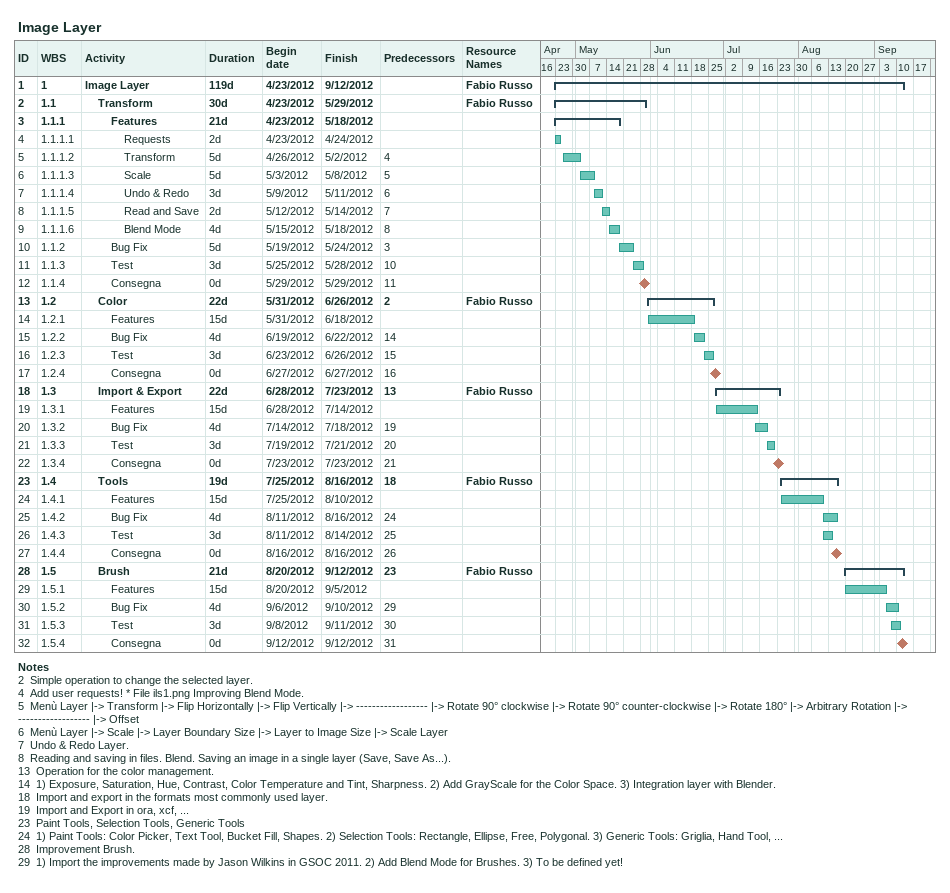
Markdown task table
Image Layer

| ID | WBS | Task | Duration | Start | Finish | Predecessors | Resources |
|---|---|---|---|---|---|---|---|
| 1 | 1 | **Image Layer** | 119d | 2012-04-23 | 2012-09-12 |  | Fabio Russo |
| 2 | 1.1 | **Transform** | 30d | 2012-04-23 | 2012-05-29 |  | Fabio Russo |
| 3 | 1.1.1 | **Features** | 21d | 2012-04-23 | 2012-05-18 |  |  |
| 4 | 1.1.1.1 | Requests | 2d | 2012-04-23 | 2012-04-24 |  |  |
| 5 | 1.1.1.2 | Transform | 5d | 2012-04-26 | 2012-05-02 | 4 |  |
| 6 | 1.1.1.3 | Scale | 5d | 2012-05-03 | 2012-05-08 | 5 |  |
| 7 | 1.1.1.4 | Undo & Redo | 3d | 2012-05-09 | 2012-05-11 | 6 |  |
| 8 | 1.1.1.5 | Read and Save | 2d | 2012-05-12 | 2012-05-14 | 7 |  |
| 9 | 1.1.1.6 | Blend Mode | 4d | 2012-05-15 | 2012-05-18 | 8 |  |
| 10 | 1.1.2 | Bug Fix | 5d | 2012-05-19 | 2012-05-24 | 3 |  |
| 11 | 1.1.3 | Test | 3d | 2012-05-25 | 2012-05-28 | 10 |  |
| 12 | 1.1.4 | Consegna | 0d | 2012-05-29 | 2012-05-29 | 11 |  |
| 13 | 1.2 | **Color** | 22d | 2012-05-31 | 2012-06-26 | 2 | Fabio Russo |
| 14 | 1.2.1 | Features | 15d | 2012-05-31 | 2012-06-18 |  |  |
| 15 | 1.2.2 | Bug Fix | 4d | 2012-06-19 | 2012-06-22 | 14 |  |
| 16 | 1.2.3 | Test | 3d | 2012-06-23 | 2012-06-26 | 15 |  |
| 17 | 1.2.4 | Consegna | 0d | 2012-06-27 | 2012-06-27 | 16 |  |
| 18 | 1.3 | **Import & Export** | 22d | 2012-06-28 | 2012-07-23 | 13 | Fabio Russo |
| 19 | 1.3.1 | Features | 15d | 2012-06-28 | 2012-07-14 |  |  |
| 20 | 1.3.2 | Bug Fix | 4d | 2012-07-14 | 2012-07-18 | 19 |  |
| 21 | 1.3.3 | Test | 3d | 2012-07-19 | 2012-07-21 | 20 |  |
| 22 | 1.3.4 | Consegna | 0d | 2012-07-23 | 2012-07-23 | 21 |  |
| 23 | 1.4 | **Tools** | 19d | 2012-07-25 | 2012-08-16 | 18 | Fabio Russo |
| 24 | 1.4.1 | Features | 15d | 2012-07-25 | 2012-08-10 |  |  |
| 25 | 1.4.2 | Bug Fix | 4d | 2012-08-11 | 2012-08-16 | 24 |  |
| 26 | 1.4.3 | Test | 3d | 2012-08-11 | 2012-08-14 | 25 |  |
| 27 | 1.4.4 | Consegna | 0d | 2012-08-16 | 2012-08-16 | 26 |  |
| 28 | 1.5 | **Brush** | 21d | 2012-08-20 | 2012-09-12 | 23 | Fabio Russo |
| 29 | 1.5.1 | Features | 15d | 2012-08-20 | 2012-09-05 |  |  |
| 30 | 1.5.2 | Bug Fix | 4d | 2012-09-06 | 2012-09-10 | 29 |  |
| 31 | 1.5.3 | Test | 3d | 2012-09-08 | 2012-09-11 | 30 |  |
| 32 | 1.5.4 | Consegna | 0d | 2012-09-12 | 2012-09-12 | 31 |  |

Notes
- 2: Simple operation to change the selected layer.
- 4: Add user requests! * File ils1.png Improving Blend Mode.
- 5: Menù Layer |-> Transform |-> Flip Horizontally |-> Flip Vertically |-> ------------------ |-> Rotate 90° clockwise |-> Rotate 90° counter-clockwise |-> Rotate 180° |-> Arbitrary Rotation |-> ------------------ |-> Offset
- 6: Menù Layer |-> Scale |-> Layer Boundary Size |-> Layer to Image Size |-> Scale Layer
- 7: Undo & Redo Layer.
- 8: Reading and saving in files. Blend. Saving an image in a single layer (Save, Save As...).
- 13: Operation for the color management.
- 14: 1) Exposure, Saturation, Hue, Contrast, Color Temperature and Tint, Sharpness. 2) Add GrayScale for the Color Space. 3) Integration layer with Blender.
- 18: Import and export in the formats most commonly used layer.
- 19: Import and Export in ora, xcf, ...
- 23: Paint Tools, Selection Tools, Generic Tools
- 24: 1) Paint Tools: Color Picker, Text Tool, Bucket Fill, Shapes. 2) Selection Tools: Rectangle, Ellipse, Free, Polygonal. 3) Generic Tools: Griglia, Hand Tool, ...
- 28: Improvement Brush.
- 29: 1) Import the improvements made by Jason Wilkins in GSOC 2011. 2) Add Blend Mode for Brushes. 3) To be defined yet!
